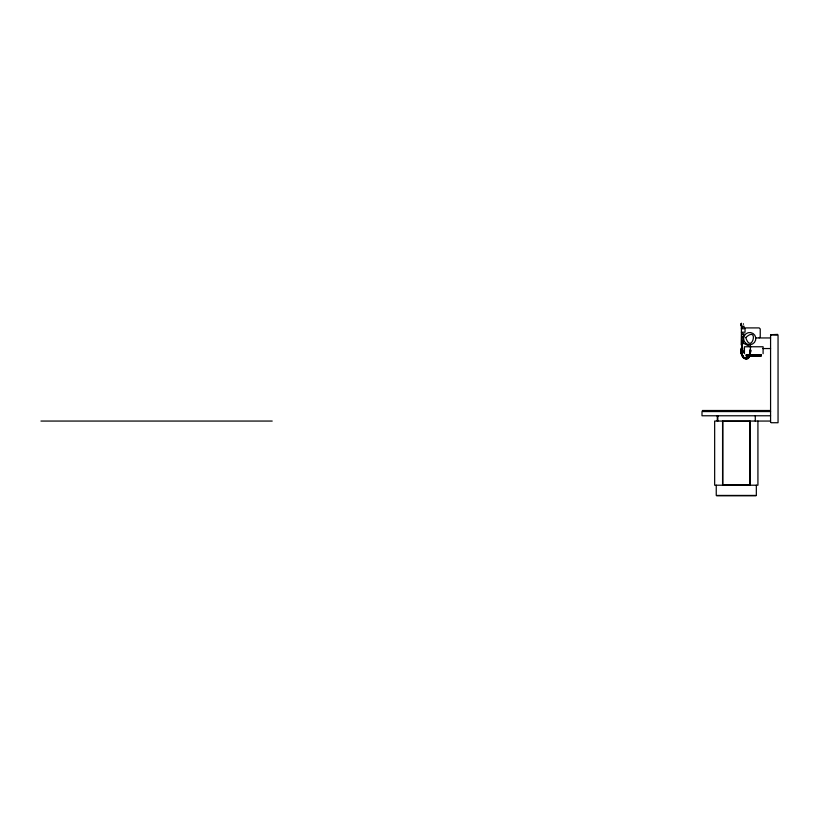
<?xml version="1.0" encoding="UTF-8"?>
<svg xmlns="http://www.w3.org/2000/svg" width="819" height="819" viewBox="0 0 819 819"><rect width="100%" height="100%" fill="white"/><g stroke="black" fill="none" stroke-linecap="round" stroke-linejoin="round"><path stroke-width="1.23" d="M745.577 358.814L745.638 358.046M745.874 358.845L745.935 358.067M746.242 358.865L746.293 358.087M746.539 358.886L746.6 358.108M746.897 358.906L746.959 358.128M747.204 358.927L747.256 358.159M744.87 358.681L745.024 357.923M745.167 358.742L745.321 357.975M744.287 358.425L744.635 357.739M744.553 358.568L744.911 357.883M743.12 357.616L743.632 357.023M743.355 357.811L743.857 357.217M743.632 358.036L744.133 357.453M743.857 358.231L744.369 357.647M759.182 337.817L760.237 336.763L760.237 328.962L759.182 327.907L744.645 327.907M741.963 355.712L742.618 355.313M742.116 355.968L742.782 355.569M742.311 356.275L742.976 355.876M742.464 356.531L743.13 356.132M742.659 356.838L743.324 356.439M742.813 357.094L743.478 356.695M741.666 355.067L742.362 354.74M741.789 355.344L742.495 355.016M741.103 353.214L741.85 353.02M741.175 353.511L741.922 353.317M741.277 353.859L742.024 353.665M741.349 354.146L742.096 353.951M741.451 354.494L742.198 354.299M741.523 354.791L742.28 354.596M771.109 335.206L770.577 335.729L770.577 422.205M741 352.508L741.768 352.405M741.041 352.815L741.809 352.702M740.867 350.542L741.645 350.491M740.888 350.839L741.666 350.788M740.919 351.197L741.697 351.146M740.939 351.505L741.717 351.453M740.97 351.863L741.748 351.812M740.99 352.16L741.768 352.109M741.41 323.495L741.625 328.828M741.983 326.208L744.061 326.208M741.717 327.262L744.328 327.262M741.359 328.747L745.055 328.747L745.055 332.217L741.359 332.217M741.717 333.978L744.328 333.978M777.733 334.398L770.577 334.715L778.05 335.206L778.05 422.727L771.109 422.727M742.321 336.957L743.672 336.957M742.598 337.459L743.447 337.459M755.773 337.95L770.577 337.95M741.41 344.86L741.625 332.391M741.594 347.133L742.372 347.133M741.594 347.43L742.372 347.43M762.919 348.546L770.577 348.546M746.191 354.934L761.322 354.934M746.191 355.794L761.322 355.794M702.313 410.503L770.259 410.503M770.577 411.558L701.996 411.558L701.996 415.776L770.577 415.776M717.301 416.175L717.823 416.175M717.301 420.659L717.823 420.659M40.95 421.058L272.205 421.058M770.577 421.058L714.659 421.058L714.659 485.206L757.923 485.206L757.923 421.058M716.564 495.751L756.019 495.751M740.908 349.826L741.676 349.867M740.888 350.133L741.666 350.174M749.999 349.959L750.777 350M749.989 350.266L750.757 350.307M749.969 350.624L750.747 350.665M749.958 350.921L750.726 350.962M749.948 351.279L750.716 351.32M749.928 351.586L750.706 351.627M749.682 352.682L750.439 352.815M749.631 352.979L750.388 353.112M749.58 353.337L750.337 353.46M749.528 353.634L750.286 353.767M749.467 353.992L750.235 354.115M749.416 354.289L750.184 354.412M749.866 351.904L750.634 352.037M749.815 352.201L750.583 352.334M741.451 347.819L742.198 348.014M741.369 348.106L742.116 348.31M741.287 348.454L742.034 348.659M741.205 348.751L741.953 348.945M741.113 349.099L741.871 349.293M741.041 349.385L741.789 349.59M749.324 354.596L750.071 354.811M749.242 354.883L749.989 355.108M749.006 355.211L749.733 355.487M748.904 355.497L749.631 355.774M748.781 355.835L749.508 356.111M748.679 356.122L749.405 356.398M748.556 356.46L749.283 356.736M748.453 356.746L749.18 357.012M750.808 346.959L743.427 343.253L743.427 340.069M748.3 357.023L748.986 357.381M748.167 357.299L748.853 357.647M748.085 357.391L748.648 357.923M747.88 357.616L748.443 358.149M747.716 357.852L748.136 358.497M747.46 358.016L747.88 358.661M763.093 353.695L763.093 346.765L744.43 346.765L744.43 353.695M756.336 485.206L756.336 495.434L716.246 495.434L716.246 485.206M755.282 415.776L755.282 421.058M750.419 344.4L750.419 348.126A28.133 28.133 0 0 1 749.19 356.347A3.235 3.235 0 0 1 743.754 357.627L742.772 356.398A9.152 9.152 0 0 1 741.584 348.874A36.149 36.149 0 0 0 742.905 339.168L742.905 336.957M750.009 421.058L750.009 485.206M743.529 350.993L743.529 352.764M743.427 323.771L743.427 324.283M743.427 334.224L743.427 337.274M742.659 348.065L742.659 351.023M741.41 323.249L741.41 345.116M740.775 323.843L740.775 325.552M722.573 421.058L722.573 485.206M717.823 415.776L717.823 421.058M717.301 415.776L717.301 421.058M745.761 337.541C751.463 355.282 759.561 325.03 745.761 337.541M761.322 354.75L746.191 354.75L746.191 355.978L761.322 355.978L761.322 354.75M749.794 421.263L722.788 421.263L722.788 484.991L749.794 484.991L749.794 421.263M745.403 342.915A6.102 6.102 0 0 0 755.609 340.172A6.102 6.102 0 0 0 748.136 332.709A6.102 6.102 0 0 0 745.403 342.915"/></g></svg>
